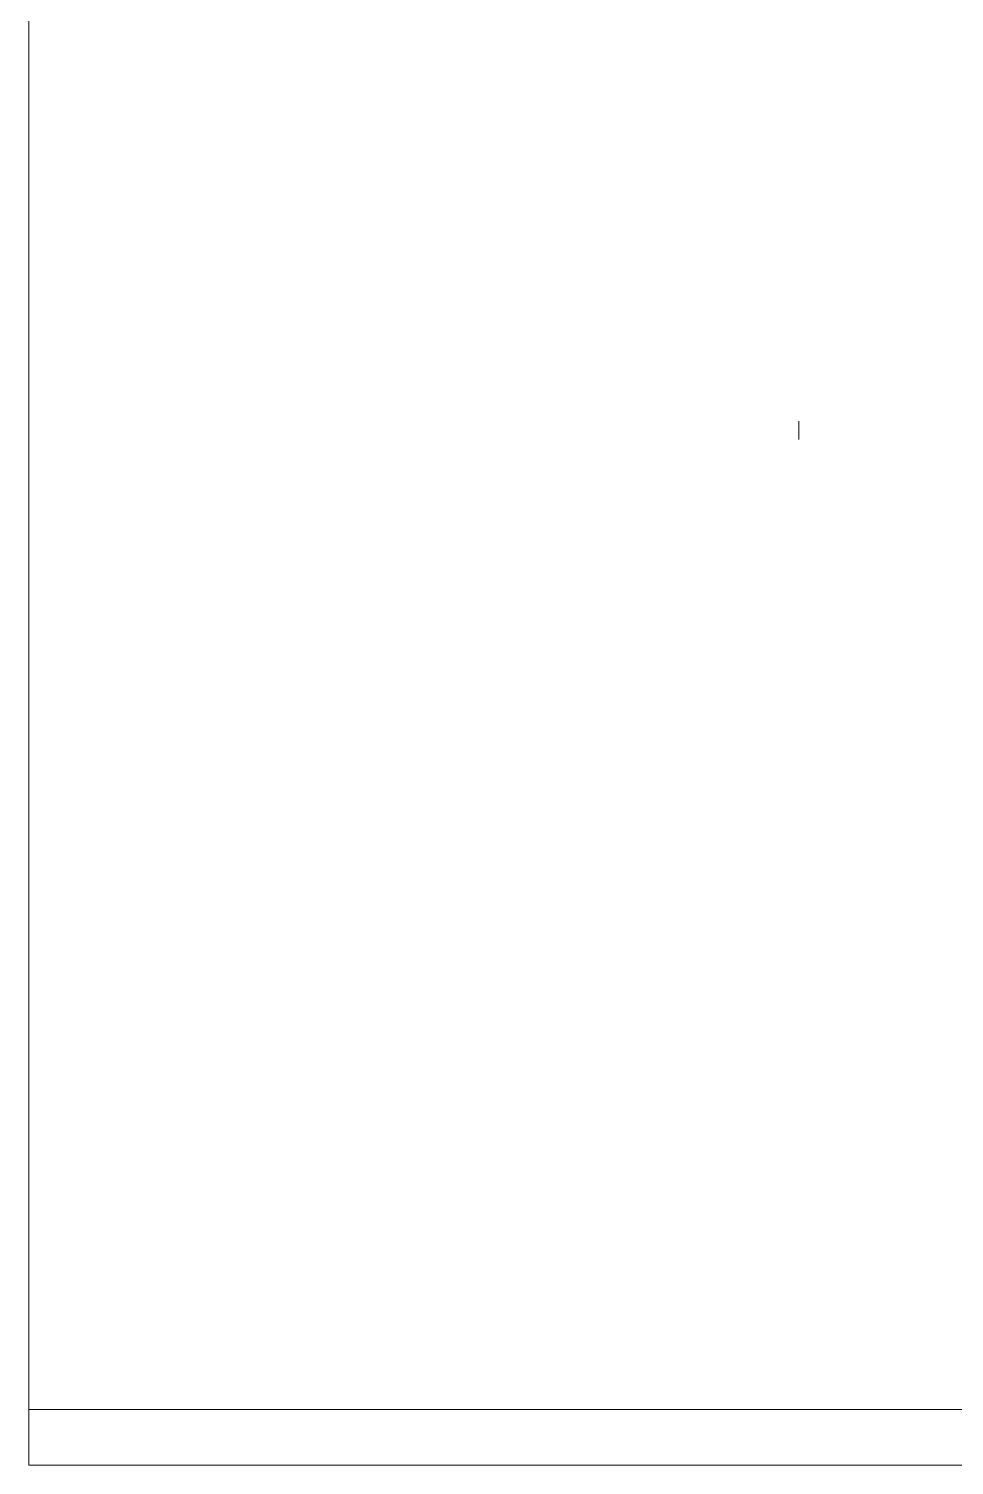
# Model space of a CAD drawing. Header units: millimetres. Extents: x -63086 to 83971, y -129912 to 13382.
# Drawn here: x 15776 to 16774, y -110969 to -109421 of the extents above; entities that cross this region are included whole.
import ezdxf

# ---------------------------------------------------------------- set-up
doc = ezdxf.new("R2010")
doc.units = ezdxf.units.MM
doc.layers.add('展開建具用', color=250, linetype='Continuous', lineweight=9)

msp = doc.modelspace()

# ---------------------------------------------------------------- linework, layer by layer
at = {"layer": '展開建具用', "ltscale": 10}
for p, q in [((15776.3999, -108618.9273), (15776.3999, -110968.9273)), ((16606.7088, -109863.9273), (16606.7088, -109843.9273)), ((15776.3999, -110968.9273), (15776.3999, -110908.9273)), ((15776.3999, -110908.9273), (17563.4329, -110908.9273)), ((15776.3999, -110968.9273), (24726.1517, -110968.9273))]:
    msp.add_line(p, q, dxfattribs=at)

doc.saveas('drawing.dxf')
